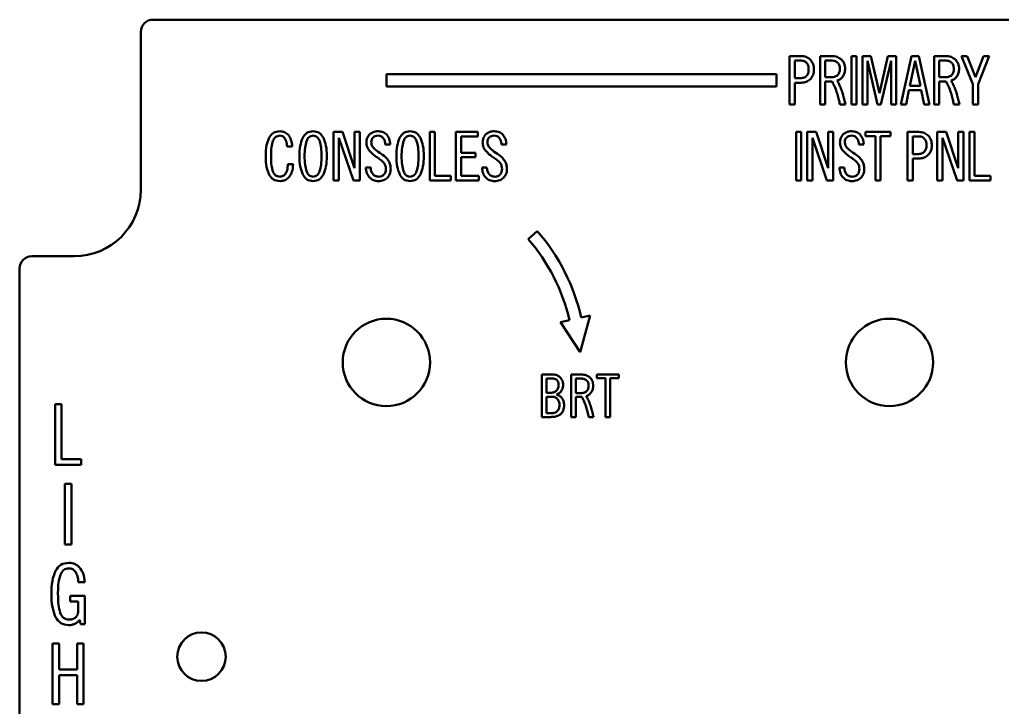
# Model space of a CAD drawing. Header units: millimetres. Extents: x 149 to 292, y 104 to 216.
# Drawn here: x 148.6 to 229.7, y 159.2 to 215.9 of the extents above; entities that cross this region are included whole.
import ezdxf

# ---------------------------------------------------------------- set-up
doc = ezdxf.new("R2010")
doc.units = ezdxf.units.MM
doc.header["$LTSCALE"] = 0.75
doc.layers.add('Visible', color=7, linetype='Continuous', lineweight=50)

msp = doc.modelspace()

# ---------------------------------------------------------------- linework, layer by layer
at = {"layer": 'Visible'}
for p, q in [((281.139, 215.908), (159.639, 215.908)), ((158.639, 214.908), (158.639, 201.908)), ((212.151, 208.908), (212.151, 212.908)), ((212.151, 212.908), (213.082, 212.908)), ((212.583, 212.542), (212.583, 211.08)), ((213.071, 212.542), (212.583, 212.542)), ((214.666, 208.908), (214.666, 212.908)), ((214.666, 212.908), (215.602, 212.908)), ((215.098, 212.542), (215.098, 211.157)), ((215.497, 212.542), (215.098, 212.542)), ((217.248, 212.908), (217.68, 212.908)), ((217.248, 208.908), (217.248, 212.908)), ((217.68, 212.908), (217.68, 208.908)), ((218.168, 208.908), (218.168, 212.908)), ((218.168, 212.908), (218.855, 212.908)), ((219.409, 208.908), (218.566, 212.509)), ((218.566, 212.509), (218.566, 208.908)), ((218.855, 212.908), (219.558, 209.861)), ((219.558, 209.861), (220.245, 212.908)), ((220.533, 212.504), (219.691, 208.908)), ((220.245, 212.908), (220.932, 212.908)), ((220.533, 208.908), (220.533, 212.504)), ((220.932, 212.908), (220.932, 208.908)), ((221.325, 208.908), (222.206, 212.908)), ((222.506, 212.526), (222.057, 210.459)), ((222.206, 212.908), (222.805, 212.908)), ((222.954, 210.459), (222.506, 212.526)), ((222.805, 212.908), (223.691, 208.908)), ((224.068, 208.908), (224.068, 212.908)), ((224.068, 212.908), (225.004, 212.908)), ((224.5, 212.542), (224.5, 211.157)), ((224.899, 212.542), (224.5, 212.542)), ((227.27, 210.603), (226.334, 212.908)), ((226.334, 212.908), (226.805, 212.908)), ((226.805, 212.908), (227.492, 211.157)), ((227.492, 211.157), (228.156, 212.908)), ((228.627, 212.908), (227.702, 210.603)), ((228.156, 212.908), (228.627, 212.908)), ((178.889, 210.408), (178.889, 211.408)), ((178.889, 211.408), (211.058, 211.408)), ((211.058, 211.408), (211.058, 210.408)), ((212.583, 211.08), (212.982, 211.08)), ((215.098, 211.157), (215.475, 211.157)), ((215.663, 210.803), (215.098, 210.808)), ((215.098, 210.808), (215.098, 208.908)), ((215.691, 210.75), (215.663, 210.803)), ((216.084, 210.891), (216.112, 210.836)), ((224.5, 211.157), (224.877, 211.157)), ((225.065, 210.803), (224.5, 210.808)), ((224.5, 210.808), (224.5, 208.908)), ((225.093, 210.75), (225.065, 210.803)), ((225.486, 210.891), (225.514, 210.836)), ((211.058, 210.408), (178.889, 210.408)), ((213.093, 210.714), (212.583, 210.714)), ((212.583, 210.714), (212.583, 208.908)), ((221.996, 210.094), (221.758, 208.908)), ((223.015, 210.094), (221.996, 210.094)), ((222.057, 210.459), (222.954, 210.459)), ((223.253, 208.908), (223.015, 210.094)), ((227.27, 208.908), (227.27, 210.603)), ((227.702, 210.603), (227.702, 208.908)), ((212.583, 208.908), (212.151, 208.908)), ((215.098, 208.908), (214.666, 208.908)), ((216.306, 208.908), (216.276, 209.049)), ((216.76, 208.908), (216.306, 208.908)), ((216.727, 209.058), (216.76, 208.908)), ((217.68, 208.908), (217.248, 208.908)), ((218.566, 208.908), (218.168, 208.908)), ((219.691, 208.908), (219.409, 208.908)), ((220.932, 208.908), (220.533, 208.908)), ((221.758, 208.908), (221.325, 208.908)), ((223.691, 208.908), (223.253, 208.908)), ((224.5, 208.908), (224.068, 208.908)), ((225.708, 208.908), (225.677, 209.049)), ((226.162, 208.908), (225.708, 208.908)), ((226.129, 209.058), (226.162, 208.908)), ((227.702, 208.908), (227.27, 208.908)), ((174.54, 202.658), (174.54, 206.658)), ((174.54, 206.658), (175.271, 206.658)), ((176.169, 202.658), (174.972, 206.17)), ((174.972, 206.17), (174.972, 202.658)), ((175.271, 206.658), (176.263, 203.661)), ((176.263, 206.658), (176.695, 206.658)), ((176.263, 203.661), (176.263, 206.658)), ((176.695, 206.658), (176.695, 202.658)), ((182.463, 202.658), (182.463, 206.658)), ((182.463, 206.658), (182.895, 206.658)), ((182.895, 206.658), (182.895, 203.024)), ((184.618, 202.658), (184.618, 206.658)), ((184.618, 206.658), (186.446, 206.658)), ((186.446, 206.292), (185.05, 206.292)), ((185.05, 206.292), (185.05, 204.929)), ((186.446, 206.658), (186.446, 206.292)), ((212.685, 206.658), (213.117, 206.658)), ((212.685, 202.658), (212.685, 206.658)), ((213.117, 206.658), (213.117, 202.658)), ((213.604, 202.658), (213.604, 206.658)), ((213.604, 206.658), (214.336, 206.658)), ((215.233, 202.658), (214.036, 206.17)), ((214.036, 206.17), (214.036, 202.658)), ((214.336, 206.658), (215.327, 203.661)), ((215.327, 206.658), (215.759, 206.658)), ((215.327, 203.661), (215.327, 206.658)), ((215.759, 206.658), (215.759, 202.658)), ((218.413, 206.658), (220.48, 206.658)), ((218.413, 206.32), (218.413, 206.658)), ((219.228, 206.32), (218.413, 206.32)), ((219.228, 202.658), (219.228, 206.32)), ((220.48, 206.32), (219.66, 206.32)), ((219.66, 206.32), (219.66, 202.658)), ((220.48, 206.658), (220.48, 206.32)), ((221.876, 202.658), (221.876, 206.658)), ((221.876, 206.658), (222.806, 206.658)), ((222.308, 206.292), (222.308, 204.83)), ((222.795, 206.292), (222.308, 206.292)), ((224.336, 202.658), (224.336, 206.658)), ((224.336, 206.658), (225.067, 206.658)), ((225.964, 202.658), (224.768, 206.17)), ((224.768, 206.17), (224.768, 202.658)), ((225.067, 206.658), (226.059, 203.661)), ((226.059, 206.658), (226.491, 206.658)), ((226.059, 203.661), (226.059, 206.658)), ((226.491, 206.658), (226.491, 202.658)), ((226.978, 202.658), (226.978, 206.658)), ((226.978, 206.658), (227.41, 206.658)), ((227.41, 206.658), (227.41, 203.024)), ((171.127, 205.45), (170.695, 205.45)), ((179.205, 205.627), (178.801, 205.627)), ((188.789, 205.627), (188.385, 205.627)), ((218.269, 205.627), (217.865, 205.627)), ((168.945, 204.608), (168.945, 204.708)), ((169.377, 204.708), (169.377, 204.575)), ((185.05, 204.929), (186.246, 204.929)), ((186.246, 204.564), (185.05, 204.564)), ((185.05, 204.564), (185.05, 203.024)), ((186.246, 204.929), (186.246, 204.564)), ((222.308, 204.83), (222.707, 204.83)), ((222.818, 204.464), (222.308, 204.464)), ((222.308, 204.464), (222.308, 202.658)), ((170.751, 203.988), (171.188, 203.988)), ((177.199, 203.733), (177.598, 203.733)), ((186.784, 203.733), (187.183, 203.733)), ((216.264, 203.733), (216.662, 203.733)), ((174.972, 202.658), (174.54, 202.658)), ((176.695, 202.658), (176.169, 202.658)), ((184.197, 202.658), (182.463, 202.658)), ((182.895, 203.024), (184.197, 203.024)), ((184.197, 203.024), (184.197, 202.658)), ((186.512, 202.658), (184.618, 202.658)), ((185.05, 203.024), (186.512, 203.024)), ((186.512, 203.024), (186.512, 202.658)), ((213.117, 202.658), (212.685, 202.658)), ((214.036, 202.658), (213.604, 202.658)), ((215.759, 202.658), (215.233, 202.658)), ((219.66, 202.658), (219.228, 202.658)), ((222.308, 202.658), (221.876, 202.658)), ((224.768, 202.658), (224.336, 202.658)), ((226.491, 202.658), (225.964, 202.658)), ((228.712, 202.658), (226.978, 202.658)), ((227.41, 203.024), (228.712, 203.024)), ((228.712, 203.024), (228.712, 202.658)), ((190.587, 197.827), (191.342, 198.483)), ((153.139, 196.408), (149.639, 196.408)), ((148.639, 195.408), (148.639, 124.408)), ((195.697, 191.538), (194.867, 188.495)), ((194.966, 191.37), (195.697, 191.538)), ((193.261, 190.976), (193.992, 191.145)), ((194.867, 188.495), (193.261, 190.976)), ((191.712, 183.158), (191.712, 186.658)), ((191.712, 186.658), (192.633, 186.658)), ((194.143, 183.158), (194.143, 186.658)), ((194.143, 186.658), (194.962, 186.658)), ((196.259, 186.658), (198.067, 186.658)), ((196.259, 186.362), (196.259, 186.658)), ((198.067, 186.658), (198.067, 186.362)), ((192.09, 186.338), (192.09, 185.155)), ((192.468, 186.338), (192.09, 186.338)), ((194.521, 186.338), (194.521, 185.126)), ((194.87, 186.338), (194.521, 186.338)), ((196.971, 186.362), (196.259, 186.362)), ((196.971, 183.158), (196.971, 186.362)), ((198.067, 186.362), (197.349, 186.362)), ((197.349, 186.362), (197.349, 183.158)), ((192.09, 185.155), (192.347, 185.155)), ((192.09, 184.835), (192.09, 183.478)), ((192.468, 184.835), (192.09, 184.835)), ((194.521, 185.126), (194.85, 185.126)), ((195.015, 184.816), (194.521, 184.821)), ((194.521, 184.821), (194.521, 183.158)), ((195.384, 184.893), (195.408, 184.845)), ((151.555, 179.218), (151.555, 184.218)), ((151.555, 184.218), (152.096, 184.218)), ((152.096, 184.218), (152.096, 179.675)), ((195.039, 184.77), (195.015, 184.816)), ((192.09, 183.478), (192.477, 183.478)), ((195.578, 183.158), (195.551, 183.282)), ((195.946, 183.289), (195.975, 183.158)), ((192.424, 183.158), (191.712, 183.158)), ((194.521, 183.158), (194.143, 183.158)), ((195.975, 183.158), (195.578, 183.158)), ((197.349, 183.158), (196.971, 183.158)), ((153.723, 179.218), (151.555, 179.218)), ((152.096, 179.675), (153.723, 179.675)), ((153.723, 179.675), (153.723, 179.218)), ((152.369, 177.646), (152.909, 177.646)), ((152.369, 172.646), (152.369, 177.646)), ((152.909, 177.646), (152.909, 172.646)), ((152.909, 172.646), (152.369, 172.646)), ((154.017, 169.537), (153.477, 169.537)), ((151.801, 168.686), (151.801, 168.603)), ((152.798, 168.416), (154.024, 168.416)), ((152.798, 167.958), (152.798, 168.416)), ((153.477, 167.958), (152.798, 167.958)), ((153.477, 167.231), (153.477, 167.958)), ((154.024, 168.416), (154.024, 166.075)), ((153.671, 166.075), (153.602, 166.449)), ((154.024, 166.075), (153.671, 166.075)), ((151.361, 159.503), (151.361, 164.503)), ((151.361, 164.503), (151.902, 164.503)), ((151.902, 164.503), (151.902, 162.35)), ((153.37, 162.343), (153.377, 164.503)), ((153.377, 164.503), (153.917, 164.503)), ((153.917, 164.503), (153.917, 159.503)), ((151.902, 162.35), (153.37, 162.343)), ((151.909, 161.886), (151.902, 159.503)), ((153.377, 161.886), (151.909, 161.886)), ((153.377, 159.503), (153.377, 161.886)), ((151.902, 159.503), (151.361, 159.503)), ((153.917, 159.503), (153.377, 159.503))]:
    msp.add_line(p, q, dxfattribs=at)
at = {"layer": 'Visible', "extrusion": (0, 0, -1)}
for centre, radius in [((-178.889, 187.658), 3.6), ((-220.389, 187.658), 3.6), ((-163.639, 163.408), 2)]:
    msp.add_circle(centre, radius, dxfattribs=at)
for centre, radius, start, end in [((-159.639, 214.908), 1, 0, 90), ((-153.139, 201.908), 5.5, 180, 270), ((-178.889, 187.658), 16.5, 139, 167), ((-149.639, 195.408), 1, 0, 90)]:
    msp.add_arc(centre, radius, start, end, dxfattribs=at)
at = {"layer": 'Visible'}
for centre, radius, start, end in [((206.127, 205.861), 11.155, 25.70732, 26.48361), ((215.534, 205.864), 11.15, 25.70703, 26.4837), ((213.045, 209.374), 2.983, 24.68313, 27.46767), ((225.918, 215.348), 11.209, 204.94871, 205.90508), ((212.222, 208.69), 4.02, 23.33078, 25.98104), ((212.095, 208.667), 4.145, 16.57224, 22.92142), ((213.777, 209.305), 2.769, 22.00411, 26.08418), ((211.582, 208.385), 5.149, 17.04597, 22.35129), ((222.445, 209.374), 2.984, 24.68373, 27.4675), ((235.33, 215.353), 11.22, 204.94894, 205.90436), ((221.625, 208.691), 4.018, 23.33011, 25.98171), ((221.497, 208.668), 4.145, 16.57196, 22.92171), ((223.178, 209.305), 2.771, 22.00524, 26.08337), ((220.984, 208.385), 5.15, 17.04604, 22.35108), ((206.87, 207.053), 9.614, 14.13615, 16.91208), ((205.087, 206.592), 11.456, 12.38676, 14.19479), ((207.818, 207.174), 9.104, 14.32423, 17.38743), ((203.743, 206.128), 13.311, 12.7127, 14.3439), ((216.269, 207.052), 9.617, 14.13662, 16.91183), ((214.489, 206.592), 11.454, 12.38662, 14.19485), ((217.219, 207.174), 9.104, 14.3243, 17.38749), ((213.144, 206.128), 13.312, 12.71263, 14.3437), ((170.803, 205.057), 2.718, 6.5012, 18.053), ((178.803, 205.057), 2.718, 6.5012, 18.053), ((167.839, 204.699), 5.704, 359.58747, 6.69752), ((179.727, 207.071), 2.979, 221.09838, 238.09007), ((179.678, 207.117), 2.559, 224.50883, 238.4899), ((175.839, 204.699), 5.704, 359.58747, 6.69752), ((189.312, 207.071), 2.979, 221.09826, 238.09024), ((189.263, 207.117), 2.559, 224.50888, 238.48971), ((218.791, 207.071), 2.979, 221.09847, 238.09004), ((218.742, 207.117), 2.559, 224.50883, 238.4899), ((176.39, 201.818), 3.244, 49.78016, 57.09372), ((177.584, 203.211), 1.409, 37.57422, 50.26405), ((185.974, 201.818), 3.244, 49.77996, 57.09392), ((187.168, 203.211), 1.409, 37.5737, 50.26426), ((215.454, 201.818), 3.244, 49.77996, 57.09392), ((216.648, 203.211), 1.409, 37.57396, 50.26415), ((178.889, 187.658), 15.5, 13, 41), ((186.679, 180.496), 9.753, 25.70689, 26.48384), ((192.724, 183.566), 2.61, 24.68339, 27.46768), ((203.989, 188.794), 9.81, 204.94863, 205.90484), ((192.005, 182.968), 3.515, 23.33004, 25.98185), ((191.893, 182.947), 3.627, 16.57226, 22.92141), ((193.365, 183.506), 2.423, 22.0041, 26.0846), ((191.444, 182.7), 4.506, 17.04584, 22.3514), ((188.15, 181.64), 7.966, 14.32424, 17.38736), ((187.319, 181.535), 8.414, 14.13632, 16.91182), ((185.763, 181.132), 10.021, 12.38655, 14.19505), ((184.587, 180.726), 11.644, 12.71255, 14.34408)]:
    msp.add_arc(centre, radius, start, end, dxfattribs=at)
for points, knots in [([(213.558, 212.348), (213.491, 212.405), (213.351, 212.524), (213.167, 212.536), (213.071, 212.542)], [-0.05370911, -0.05370911, -0.05370911, -0.05370911, -0.02812181, 0, 0, 0, 0]), ([(213.082, 212.908), (213.235, 212.898), (213.528, 212.878), (213.755, 212.692), (213.863, 212.603)], [-0.08574624, -0.08574624, -0.08574624, -0.08574624, -0.04091152, 0, 0, 0, 0]), ([(213.863, 212.603), (213.95, 212.489), (214.132, 212.25), (214.152, 211.95), (214.162, 211.794)], [-0.0879621, -0.0879621, -0.0879621, -0.0879621, -0.04576762, 0, 0, 0, 0]), ([(216.101, 212.382), (216.018, 212.428), (215.832, 212.534), (215.617, 212.539), (215.497, 212.542)], [-0.0633358, -0.0633358, -0.0633358, -0.0633358, -0.03527102, 0, 0, 0, 0]), ([(215.602, 212.908), (215.762, 212.899), (216.064, 212.883), (216.311, 212.712), (216.428, 212.631)], [-0.0886072, -0.0886072, -0.0886072, -0.0886072, -0.04169436, 0, 0, 0, 0]), ([(216.428, 212.631), (216.517, 212.525), (216.703, 212.303), (216.722, 212.012), (216.733, 211.861)], [-0.08474202, -0.08474202, -0.08474202, -0.08474202, -0.04428886, 0, 0, 0, 0]), ([(225.503, 212.382), (225.42, 212.428), (225.234, 212.534), (225.019, 212.539), (224.899, 212.542)], [-0.06333583, -0.06333583, -0.06333583, -0.06333583, -0.03527102, 0, 0, 0, 0]), ([(225.004, 212.908), (225.164, 212.899), (225.465, 212.883), (225.713, 212.712), (225.83, 212.631)], [-0.08860723, -0.08860723, -0.08860723, -0.08860723, -0.04169439, 0, 0, 0, 0]), ([(225.83, 212.631), (225.918, 212.525), (226.104, 212.303), (226.124, 212.012), (226.134, 211.861)], [-0.08474206, -0.08474206, -0.08474206, -0.08474206, -0.04428886, 0, 0, 0, 0]), ([(213.536, 211.257), (213.591, 211.331), (213.712, 211.494), (213.72, 211.699), (213.724, 211.811)], [-0.05973554, -0.05973554, -0.05973554, -0.05973554, -0.0327503, 0, 0, 0, 0]), ([(213.724, 211.811), (213.72, 211.916), (213.712, 212.111), (213.607, 212.274), (213.558, 212.348)], [-0.05716545, -0.05716545, -0.05716545, -0.05716545, -0.02627529, 0, 0, 0, 0]), ([(214.162, 211.794), (214.151, 211.645), (214.131, 211.354), (213.954, 211.124), (213.868, 211.013)], [-0.08512165, -0.08512165, -0.08512165, -0.08512165, -0.04115274, 0, 0, 0, 0]), ([(216.295, 211.877), (216.29, 211.981), (216.281, 212.172), (216.158, 212.316), (216.101, 212.382)], [-0.05541693, -0.05541693, -0.05541693, -0.05541693, -0.02524654, 0, 0, 0, 0]), ([(216.101, 211.318), (216.157, 211.389), (216.286, 211.552), (216.292, 211.76), (216.295, 211.877)], [-0.06062619, -0.06062619, -0.06062619, -0.06062619, -0.03400383, 0, 0, 0, 0]), ([(216.733, 211.861), (216.726, 211.747), (216.714, 211.526), (216.607, 211.333), (216.555, 211.24)], [-0.06528771, -0.06528771, -0.06528771, -0.06528771, -0.03147793, 0, 0, 0, 0]), ([(225.697, 211.877), (225.692, 211.981), (225.683, 212.172), (225.559, 212.316), (225.503, 212.382)], [-0.05541693, -0.05541693, -0.05541693, -0.05541693, -0.02524654, 0, 0, 0, 0]), ([(225.503, 211.318), (225.559, 211.389), (225.687, 211.552), (225.693, 211.76), (225.697, 211.877)], [-0.06062619, -0.06062619, -0.06062619, -0.06062619, -0.03400383, 0, 0, 0, 0]), ([(226.134, 211.861), (226.128, 211.747), (226.116, 211.526), (226.009, 211.333), (225.957, 211.24)], [-0.06528771, -0.06528771, -0.06528771, -0.06528771, -0.03147793, 0, 0, 0, 0]), ([(212.982, 211.08), (213.093, 211.084), (213.295, 211.091), (213.461, 211.205), (213.536, 211.257)], [-0.05923694, -0.05923694, -0.05923694, -0.05923694, -0.02679974, 0, 0, 0, 0]), ([(213.868, 211.013), (213.759, 210.926), (213.532, 210.746), (213.242, 210.725), (213.093, 210.714)], [-0.08488388, -0.08488388, -0.08488388, -0.08488388, -0.04385576, 0, 0, 0, 0]), ([(215.475, 211.157), (215.602, 211.159), (215.825, 211.162), (216.018, 211.271), (216.101, 211.318)], [-0.06553829, -0.06553829, -0.06553829, -0.06553829, -0.0280648, 0, 0, 0, 0]), ([(216.555, 211.24), (216.491, 211.161), (216.363, 211.004), (216.177, 210.929), (216.084, 210.891)], [-0.05946853, -0.05946853, -0.05946853, -0.05946853, -0.02929814, 0, 0, 0, 0]), ([(224.877, 211.157), (225.004, 211.159), (225.227, 211.162), (225.42, 211.271), (225.503, 211.318)], [-0.06553825, -0.06553825, -0.06553825, -0.06553825, -0.02806469, 0, 0, 0, 0]), ([(225.957, 211.24), (225.892, 211.161), (225.765, 211.004), (225.578, 210.929), (225.486, 210.891)], [-0.05946849, -0.05946849, -0.05946849, -0.05946849, -0.02929814, 0, 0, 0, 0]), ([(216.179, 210.7), (216.192, 210.672), (216.221, 210.613), (216.249, 210.554), (216.265, 210.523)], [-0.01969879, -0.01969879, -0.01969879, -0.01969879, -0.01031393, 0, 0, 0, 0]), ([(225.58, 210.7), (225.594, 210.672), (225.622, 210.613), (225.651, 210.554), (225.666, 210.523)], [-0.01969878, -0.01969878, -0.01969878, -0.01969878, -0.0103139, 0, 0, 0, 0]), ([(169.216, 206.187), (169.322, 206.341), (169.536, 206.649), (169.909, 206.692), (170.097, 206.713)], [-0.107187, -0.107187, -0.107187, -0.107187, -0.0538484, 0, 0, 0, 0]), ([(170.097, 206.713), (170.236, 206.702), (170.507, 206.68), (170.708, 206.498), (170.806, 206.409)], [-0.07914336, -0.07914336, -0.07914336, -0.07914336, -0.03853329, 0, 0, 0, 0]), ([(171.986, 206.165), (172.088, 206.325), (172.291, 206.641), (172.662, 206.689), (172.845, 206.713)], [-0.1066855, -0.1066855, -0.1066855, -0.1066855, -0.052648, 0, 0, 0, 0]), ([(172.845, 206.713), (173.025, 206.689), (173.392, 206.64), (173.595, 206.329), (173.698, 206.17)], [-0.1057557, -0.1057557, -0.1057557, -0.1057557, -0.0538124, 0, 0, 0, 0]), ([(177.512, 206.459), (177.61, 206.533), (177.818, 206.691), (178.08, 206.705), (178.219, 206.713)], [-0.0767046, -0.0767046, -0.0767046, -0.0767046, -0.04062138, 0, 0, 0, 0]), ([(178.219, 206.713), (178.356, 206.703), (178.619, 206.684), (178.82, 206.513), (178.917, 206.431)], [-0.07707957, -0.07707957, -0.07707957, -0.07707957, -0.03711522, 0, 0, 0, 0]), ([(179.986, 206.165), (180.088, 206.325), (180.291, 206.641), (180.662, 206.689), (180.845, 206.713)], [-0.1066855, -0.1066855, -0.1066855, -0.1066855, -0.0526479, 0, 0, 0, 0]), ([(180.845, 206.713), (181.025, 206.689), (181.392, 206.64), (181.595, 206.329), (181.698, 206.17)], [-0.1057557, -0.1057557, -0.1057557, -0.1057557, -0.0538124, 0, 0, 0, 0]), ([(187.096, 206.459), (187.194, 206.533), (187.403, 206.691), (187.665, 206.705), (187.803, 206.713)], [-0.07670455, -0.07670455, -0.07670455, -0.07670455, -0.04062133, 0, 0, 0, 0]), ([(187.803, 206.713), (187.94, 206.703), (188.204, 206.684), (188.405, 206.513), (188.501, 206.431)], [-0.07707961, -0.07707961, -0.07707961, -0.07707961, -0.03711527, 0, 0, 0, 0]), ([(216.576, 206.459), (216.674, 206.533), (216.882, 206.691), (217.144, 206.705), (217.283, 206.713)], [-0.0767046, -0.0767046, -0.0767046, -0.0767046, -0.04062138, 0, 0, 0, 0]), ([(217.283, 206.713), (217.42, 206.703), (217.683, 206.684), (217.884, 206.513), (217.981, 206.431)], [-0.07707962, -0.07707962, -0.07707962, -0.07707962, -0.03711522, 0, 0, 0, 0]), ([(168.945, 204.708), (168.949, 204.994), (168.957, 205.504), (169.137, 205.979), (169.216, 206.187)], [-0.1514006, -0.1514006, -0.1514006, -0.1514006, -0.0662267, 0, 0, 0, 0]), ([(169.537, 205.927), (169.491, 205.754), (169.383, 205.355), (169.379, 204.942), (169.377, 204.708)], [-0.123375, -0.123375, -0.123375, -0.123375, -0.0699216, 0, 0, 0, 0]), ([(170.119, 206.348), (169.988, 206.329), (169.721, 206.291), (169.599, 206.049), (169.537, 205.927)], [-0.07604363, -0.07604363, -0.07604363, -0.07604363, -0.03865854, 0, 0, 0, 0]), ([(170.49, 206.159), (170.437, 206.214), (170.335, 206.32), (170.189, 206.339), (170.119, 206.348)], [-0.04275947, -0.04275947, -0.04275947, -0.04275947, -0.02062783, 0, 0, 0, 0]), ([(170.695, 205.45), (170.68, 205.6), (170.654, 205.849), (170.537, 206.07), (170.49, 206.159)], [-0.0744037, -0.0744037, -0.0744037, -0.0744037, -0.02993004, 0, 0, 0, 0]), ([(170.806, 206.409), (170.887, 206.281), (171.071, 205.99), (171.107, 205.645), (171.127, 205.45)], [-0.1022935, -0.1022935, -0.1022935, -0.1022935, -0.0576692, 0, 0, 0, 0]), ([(171.715, 204.658), (171.719, 204.949), (171.728, 205.467), (171.907, 205.952), (171.986, 206.165)], [-0.1540946, -0.1540946, -0.1540946, -0.1540946, -0.0676781, 0, 0, 0, 0]), ([(172.307, 205.899), (172.261, 205.721), (172.154, 205.314), (172.149, 204.894), (172.147, 204.658)], [-0.1255487, -0.1255487, -0.1255487, -0.1255487, -0.0704747, 0, 0, 0, 0]), ([(172.845, 206.348), (172.725, 206.324), (172.468, 206.273), (172.363, 206.03), (172.307, 205.899)], [-0.07419986, -0.07419986, -0.07419986, -0.07419986, -0.03977216, 0, 0, 0, 0]), ([(173.388, 205.899), (173.33, 206.03), (173.223, 206.273), (172.965, 206.324), (172.845, 206.348)], [-0.07455377, -0.07455377, -0.07455377, -0.07455377, -0.03455869, 0, 0, 0, 0]), ([(173.698, 206.17), (173.779, 205.954), (173.96, 205.468), (173.97, 204.947), (173.975, 204.658)], [-0.1547411, -0.1547411, -0.1547411, -0.1547411, -0.0860133, 0, 0, 0, 0]), ([(177.244, 205.772), (177.253, 205.905), (177.271, 206.162), (177.433, 206.362), (177.512, 206.459)], [-0.07534739, -0.07534739, -0.07534739, -0.07534739, -0.03626538, 0, 0, 0, 0]), ([(177.798, 206.209), (177.753, 206.156), (177.657, 206.045), (177.648, 205.899), (177.643, 205.821)], [-0.04278535, -0.04278535, -0.04278535, -0.04278535, -0.02249746, 0, 0, 0, 0]), ([(178.202, 206.348), (178.124, 206.343), (177.976, 206.335), (177.855, 206.25), (177.798, 206.209)], [-0.04350745, -0.04350745, -0.04350745, -0.04350745, -0.02066736, 0, 0, 0, 0]), ([(178.634, 206.148), (178.575, 206.206), (178.456, 206.325), (178.288, 206.34), (178.202, 206.348)], [-0.04893496, -0.04893496, -0.04893496, -0.04893496, -0.02488141, 0, 0, 0, 0]), ([(178.801, 205.627), (178.794, 205.727), (178.782, 205.915), (178.681, 206.074), (178.634, 206.148)], [-0.05544422, -0.05544422, -0.05544422, -0.05544422, -0.02602257, 0, 0, 0, 0]), ([(178.917, 206.431), (178.995, 206.318), (179.163, 206.077), (179.19, 205.783), (179.205, 205.627)], [-0.08664383, -0.08664383, -0.08664383, -0.08664383, -0.04604697, 0, 0, 0, 0]), ([(179.715, 204.658), (179.719, 204.949), (179.728, 205.467), (179.907, 205.952), (179.986, 206.165)], [-0.1540946, -0.1540946, -0.1540946, -0.1540946, -0.0676781, 0, 0, 0, 0]), ([(180.307, 205.899), (180.261, 205.721), (180.154, 205.314), (180.149, 204.894), (180.147, 204.658)], [-0.1255487, -0.1255487, -0.1255487, -0.1255487, -0.0704747, 0, 0, 0, 0]), ([(180.845, 206.348), (180.725, 206.324), (180.468, 206.273), (180.363, 206.03), (180.307, 205.899)], [-0.0741998, -0.0741998, -0.0741998, -0.0741998, -0.03977216, 0, 0, 0, 0]), ([(181.388, 205.899), (181.33, 206.03), (181.223, 206.273), (180.965, 206.324), (180.845, 206.348)], [-0.07455375, -0.07455375, -0.07455375, -0.07455375, -0.03455863, 0, 0, 0, 0]), ([(181.698, 206.17), (181.779, 205.954), (181.96, 205.468), (181.97, 204.947), (181.975, 204.658)], [-0.1547411, -0.1547411, -0.1547411, -0.1547411, -0.0860133, 0, 0, 0, 0]), ([(186.828, 205.772), (186.838, 205.905), (186.856, 206.162), (187.018, 206.362), (187.096, 206.459)], [-0.07534748, -0.07534748, -0.07534748, -0.07534748, -0.03626548, 0, 0, 0, 0]), ([(187.382, 206.209), (187.337, 206.156), (187.242, 206.045), (187.232, 205.899), (187.227, 205.821)], [-0.04278535, -0.04278535, -0.04278535, -0.04278535, -0.02249746, 0, 0, 0, 0]), ([(187.787, 206.348), (187.709, 206.343), (187.561, 206.335), (187.44, 206.25), (187.382, 206.209)], [-0.04350756, -0.04350756, -0.04350756, -0.04350756, -0.02066736, 0, 0, 0, 0]), ([(188.219, 206.148), (188.16, 206.206), (188.04, 206.325), (187.872, 206.34), (187.787, 206.348)], [-0.04893492, -0.04893492, -0.04893492, -0.04893492, -0.02488147, 0, 0, 0, 0]), ([(188.385, 205.627), (188.378, 205.727), (188.366, 205.915), (188.266, 206.074), (188.219, 206.148)], [-0.05544421, -0.05544421, -0.05544421, -0.05544421, -0.02602254, 0, 0, 0, 0]), ([(188.501, 206.431), (188.58, 206.318), (188.748, 206.077), (188.775, 205.783), (188.789, 205.627)], [-0.08664383, -0.08664383, -0.08664383, -0.08664383, -0.04604697, 0, 0, 0, 0]), ([(216.308, 205.772), (216.317, 205.905), (216.335, 206.162), (216.498, 206.362), (216.576, 206.459)], [-0.07534739, -0.07534739, -0.07534739, -0.07534739, -0.03626538, 0, 0, 0, 0]), ([(216.862, 206.209), (216.817, 206.156), (216.721, 206.045), (216.712, 205.899), (216.707, 205.821)], [-0.04278535, -0.04278535, -0.04278535, -0.04278535, -0.02249746, 0, 0, 0, 0]), ([(217.266, 206.348), (217.189, 206.343), (217.041, 206.335), (216.919, 206.25), (216.862, 206.209)], [-0.04350745, -0.04350745, -0.04350745, -0.04350745, -0.02066731, 0, 0, 0, 0]), ([(217.698, 206.148), (217.64, 206.206), (217.52, 206.325), (217.352, 206.34), (217.266, 206.348)], [-0.04893497, -0.04893497, -0.04893497, -0.04893497, -0.02488147, 0, 0, 0, 0]), ([(217.865, 205.627), (217.858, 205.727), (217.846, 205.915), (217.746, 206.074), (217.698, 206.148)], [-0.05544422, -0.05544422, -0.05544422, -0.05544422, -0.02602257, 0, 0, 0, 0]), ([(217.981, 206.431), (218.06, 206.318), (218.227, 206.077), (218.255, 205.783), (218.269, 205.627)], [-0.08664379, -0.08664379, -0.08664379, -0.08664379, -0.04604696, 0, 0, 0, 0]), ([(223.283, 206.098), (223.216, 206.155), (223.076, 206.274), (222.892, 206.286), (222.795, 206.292)], [-0.05370915, -0.05370915, -0.05370915, -0.05370915, -0.02812187, 0, 0, 0, 0]), ([(222.806, 206.658), (222.96, 206.648), (223.253, 206.628), (223.48, 206.442), (223.588, 206.353)], [-0.0857463, -0.0857463, -0.0857463, -0.0857463, -0.04091151, 0, 0, 0, 0]), ([(223.449, 205.561), (223.445, 205.666), (223.437, 205.861), (223.331, 206.024), (223.283, 206.098)], [-0.05716539, -0.05716539, -0.05716539, -0.05716539, -0.02627522, 0, 0, 0, 0]), ([(223.588, 206.353), (223.675, 206.239), (223.857, 206), (223.877, 205.7), (223.887, 205.544)], [-0.08796217, -0.08796217, -0.08796217, -0.08796217, -0.04576761, 0, 0, 0, 0]), ([(177.482, 205.112), (177.412, 205.212), (177.274, 205.41), (177.254, 205.651), (177.244, 205.772)], [-0.07122603, -0.07122603, -0.07122603, -0.07122603, -0.03554409, 0, 0, 0, 0]), ([(177.643, 205.821), (177.652, 205.728), (177.67, 205.54), (177.792, 205.396), (177.853, 205.323)], [-0.05527173, -0.05527173, -0.05527173, -0.05527173, -0.02789133, 0, 0, 0, 0]), ([(187.066, 205.112), (186.997, 205.212), (186.858, 205.41), (186.838, 205.651), (186.828, 205.772)], [-0.07122606, -0.07122606, -0.07122606, -0.07122606, -0.03554409, 0, 0, 0, 0]), ([(187.227, 205.821), (187.236, 205.728), (187.255, 205.54), (187.376, 205.396), (187.438, 205.323)], [-0.05527176, -0.05527176, -0.05527176, -0.05527176, -0.02789133, 0, 0, 0, 0]), ([(216.546, 205.112), (216.477, 205.212), (216.338, 205.41), (216.318, 205.651), (216.308, 205.772)], [-0.071226, -0.071226, -0.071226, -0.071226, -0.03554409, 0, 0, 0, 0]), ([(216.707, 205.821), (216.716, 205.728), (216.734, 205.54), (216.856, 205.396), (216.917, 205.323)], [-0.05527171, -0.05527171, -0.05527171, -0.05527171, -0.0278913, 0, 0, 0, 0]), ([(223.261, 205.007), (223.316, 205.081), (223.437, 205.244), (223.445, 205.449), (223.449, 205.561)], [-0.05973551, -0.05973551, -0.05973551, -0.05973551, -0.03275029, 0, 0, 0, 0]), ([(223.887, 205.544), (223.876, 205.395), (223.856, 205.104), (223.679, 204.874), (223.593, 204.763)], [-0.08512168, -0.08512168, -0.08512168, -0.08512168, -0.04115279, 0, 0, 0, 0]), ([(169.222, 203.118), (169.141, 203.327), (168.957, 203.806), (168.949, 204.32), (168.945, 204.608)], [-0.1526193, -0.1526193, -0.1526193, -0.1526193, -0.0857372, 0, 0, 0, 0]), ([(169.377, 204.575), (169.379, 204.347), (169.383, 203.945), (169.491, 203.557), (169.537, 203.389)], [-0.1200908, -0.1200908, -0.1200908, -0.1200908, -0.052105, 0, 0, 0, 0]), ([(171.992, 203.145), (171.911, 203.362), (171.73, 203.848), (171.72, 204.369), (171.715, 204.658)], [-0.1547411, -0.1547411, -0.1547411, -0.1547411, -0.0860133, 0, 0, 0, 0]), ([(172.147, 204.658), (172.149, 204.42), (172.153, 204), (172.257, 203.593), (172.302, 203.417)], [-0.1254633, -0.1254633, -0.1254633, -0.1254633, -0.0544432, 0, 0, 0, 0]), ([(173.382, 203.417), (173.429, 203.595), (173.535, 204.001), (173.54, 204.422), (173.543, 204.658)], [-0.1255487, -0.1255487, -0.1255487, -0.1255487, -0.0704747, 0, 0, 0, 0]), ([(173.975, 204.658), (173.97, 204.37), (173.96, 203.852), (173.782, 203.367), (173.704, 203.151)], [-0.1540592, -0.1540592, -0.1540592, -0.1540592, -0.0684711, 0, 0, 0, 0]), ([(178.341, 204.935), (178.503, 204.829), (178.783, 204.647), (178.987, 204.385), (179.072, 204.276)], [-0.09905907, -0.09905907, -0.09905907, -0.09905907, -0.04135802, 0, 0, 0, 0]), ([(179.072, 204.276), (179.124, 204.171), (179.226, 203.965), (179.242, 203.736), (179.249, 203.622)], [-0.06832929, -0.06832929, -0.06832929, -0.06832929, -0.03380979, 0, 0, 0, 0]), ([(179.992, 203.145), (179.911, 203.362), (179.73, 203.848), (179.72, 204.369), (179.715, 204.658)], [-0.1547411, -0.1547411, -0.1547411, -0.1547411, -0.0860133, 0, 0, 0, 0]), ([(180.147, 204.658), (180.149, 204.42), (180.153, 204), (180.257, 203.593), (180.302, 203.417)], [-0.1254633, -0.1254633, -0.1254633, -0.1254633, -0.0544432, 0, 0, 0, 0]), ([(181.382, 203.417), (181.429, 203.595), (181.535, 204.001), (181.54, 204.422), (181.543, 204.658)], [-0.1255487, -0.1255487, -0.1255487, -0.1255487, -0.0704747, 0, 0, 0, 0]), ([(181.975, 204.658), (181.97, 204.37), (181.96, 203.852), (181.782, 203.367), (181.704, 203.151)], [-0.1540592, -0.1540592, -0.1540592, -0.1540592, -0.0684711, 0, 0, 0, 0]), ([(187.925, 204.935), (188.088, 204.829), (188.367, 204.647), (188.571, 204.385), (188.656, 204.276)], [-0.09905917, -0.09905917, -0.09905917, -0.09905917, -0.04135802, 0, 0, 0, 0]), ([(188.656, 204.276), (188.708, 204.171), (188.811, 203.965), (188.826, 203.736), (188.834, 203.622)], [-0.06832925, -0.06832925, -0.06832925, -0.06832925, -0.03380979, 0, 0, 0, 0]), ([(217.405, 204.935), (217.568, 204.829), (217.847, 204.647), (218.051, 204.385), (218.136, 204.276)], [-0.09905911, -0.09905911, -0.09905911, -0.09905911, -0.04135806, 0, 0, 0, 0]), ([(218.136, 204.276), (218.188, 204.171), (218.29, 203.965), (218.306, 203.736), (218.313, 203.622)], [-0.06832929, -0.06832929, -0.06832929, -0.06832929, -0.03380978, 0, 0, 0, 0]), ([(222.707, 204.83), (222.817, 204.834), (223.02, 204.841), (223.186, 204.955), (223.261, 205.007)], [-0.05923707, -0.05923707, -0.05923707, -0.05923707, -0.02679975, 0, 0, 0, 0]), ([(223.593, 204.763), (223.484, 204.676), (223.257, 204.496), (222.967, 204.475), (222.818, 204.464)], [-0.08488387, -0.08488387, -0.08488387, -0.08488387, -0.04385571, 0, 0, 0, 0]), ([(170.568, 203.195), (170.618, 203.297), (170.742, 203.544), (170.747, 203.823), (170.751, 203.988)], [-0.0821812, -0.0821812, -0.0821812, -0.0821812, -0.04860889, 0, 0, 0, 0]), ([(171.188, 203.988), (171.177, 203.772), (171.156, 203.393), (170.958, 203.073), (170.873, 202.935)], [-0.1114526, -0.1114526, -0.1114526, -0.1114526, -0.0478906, 0, 0, 0, 0]), ([(177.499, 202.896), (177.415, 203.01), (177.234, 203.258), (177.211, 203.566), (177.199, 203.733)], [-0.09045054, -0.09045054, -0.09045054, -0.09045054, -0.04904708, 0, 0, 0, 0]), ([(177.598, 203.733), (177.604, 203.633), (177.615, 203.439), (177.712, 203.271), (177.759, 203.19)], [-0.0573264, -0.0573264, -0.0573264, -0.0573264, -0.02769009, 0, 0, 0, 0]), ([(178.69, 203.14), (178.737, 203.206), (178.835, 203.345), (178.845, 203.516), (178.85, 203.605)], [-0.05012468, -0.05012468, -0.05012468, -0.05012468, -0.02634677, 0, 0, 0, 0]), ([(178.85, 203.605), (178.844, 203.689), (178.831, 203.856), (178.744, 203.999), (178.701, 204.071)], [-0.04950054, -0.04950054, -0.04950054, -0.04950054, -0.02483864, 0, 0, 0, 0]), ([(179.249, 203.622), (179.241, 203.475), (179.225, 203.197), (179.055, 202.977), (178.976, 202.874)], [-0.08130792, -0.08130792, -0.08130792, -0.08130792, -0.03824067, 0, 0, 0, 0]), ([(187.083, 202.896), (187, 203.01), (186.818, 203.258), (186.796, 203.566), (186.784, 203.733)], [-0.09045056, -0.09045056, -0.09045056, -0.09045056, -0.04904707, 0, 0, 0, 0]), ([(187.183, 203.733), (187.189, 203.633), (187.2, 203.439), (187.297, 203.271), (187.343, 203.19)], [-0.05732641, -0.05732641, -0.05732641, -0.05732641, -0.02769012, 0, 0, 0, 0]), ([(188.274, 203.14), (188.321, 203.206), (188.42, 203.345), (188.43, 203.516), (188.435, 203.605)], [-0.05012474, -0.05012474, -0.05012474, -0.05012474, -0.02634677, 0, 0, 0, 0]), ([(188.435, 203.605), (188.429, 203.689), (188.416, 203.856), (188.329, 203.999), (188.285, 204.071)], [-0.04950059, -0.04950059, -0.04950059, -0.04950059, -0.0248387, 0, 0, 0, 0]), ([(188.834, 203.622), (188.825, 203.475), (188.809, 203.197), (188.64, 202.977), (188.56, 202.874)], [-0.0813079, -0.0813079, -0.0813079, -0.0813079, -0.03824067, 0, 0, 0, 0]), ([(216.563, 202.896), (216.48, 203.01), (216.298, 203.258), (216.276, 203.566), (216.264, 203.733)], [-0.09045057, -0.09045057, -0.09045057, -0.09045057, -0.04904708, 0, 0, 0, 0]), ([(216.662, 203.733), (216.668, 203.633), (216.679, 203.439), (216.776, 203.271), (216.823, 203.19)], [-0.0573264, -0.0573264, -0.0573264, -0.0573264, -0.02769009, 0, 0, 0, 0]), ([(217.754, 203.14), (217.801, 203.206), (217.899, 203.345), (217.909, 203.516), (217.915, 203.605)], [-0.05012471, -0.05012471, -0.05012471, -0.05012471, -0.02634677, 0, 0, 0, 0]), ([(217.915, 203.605), (217.908, 203.689), (217.896, 203.856), (217.809, 203.999), (217.765, 204.071)], [-0.04950059, -0.04950059, -0.04950059, -0.04950059, -0.0248387, 0, 0, 0, 0]), ([(218.313, 203.622), (218.305, 203.475), (218.289, 203.197), (218.12, 202.977), (218.04, 202.874)], [-0.08130791, -0.08130791, -0.08130791, -0.08130791, -0.03824067, 0, 0, 0, 0]), ([(170.119, 202.603), (169.926, 202.622), (169.549, 202.66), (169.329, 202.968), (169.222, 203.118)], [-0.1080827, -0.1080827, -0.1080827, -0.1080827, -0.0528209, 0, 0, 0, 0]), ([(169.537, 203.389), (169.598, 203.266), (169.716, 203.027), (169.98, 202.987), (170.108, 202.968)], [-0.07508786, -0.07508786, -0.07508786, -0.07508786, -0.03658843, 0, 0, 0, 0]), ([(170.108, 202.968), (170.198, 202.978), (170.379, 202.997), (170.505, 203.129), (170.568, 203.195)], [-0.05279231, -0.05279231, -0.05279231, -0.05279231, -0.02654733, 0, 0, 0, 0]), ([(170.873, 202.935), (170.767, 202.838), (170.554, 202.642), (170.265, 202.616), (170.119, 202.603)], [-0.084419, -0.084419, -0.084419, -0.084419, -0.04264579, 0, 0, 0, 0]), ([(172.845, 202.603), (172.662, 202.626), (172.293, 202.673), (172.093, 202.987), (171.992, 203.145)], [-0.1059301, -0.1059301, -0.1059301, -0.1059301, -0.0534518, 0, 0, 0, 0]), ([(172.302, 203.417), (172.358, 203.286), (172.464, 203.041), (172.724, 202.991), (172.845, 202.968)], [-0.07466692, -0.07466692, -0.07466692, -0.07466692, -0.03482079, 0, 0, 0, 0]), ([(172.845, 202.968), (172.963, 202.992), (173.22, 203.044), (173.325, 203.286), (173.382, 203.417)], [-0.07408635, -0.07408635, -0.07408635, -0.07408635, -0.03992045, 0, 0, 0, 0]), ([(173.704, 203.151), (173.6, 202.991), (173.397, 202.677), (173.027, 202.627), (172.845, 202.603)], [-0.1065982, -0.1065982, -0.1065982, -0.1065982, -0.0523806, 0, 0, 0, 0]), ([(178.23, 202.603), (178.088, 202.613), (177.812, 202.633), (177.601, 202.811), (177.499, 202.896)], [-0.08060439, -0.08060439, -0.08060439, -0.08060439, -0.03895517, 0, 0, 0, 0]), ([(177.759, 203.19), (177.824, 203.125), (177.961, 202.989), (178.155, 202.975), (178.258, 202.968)], [-0.05621459, -0.05621459, -0.05621459, -0.05621459, -0.02960887, 0, 0, 0, 0]), ([(178.976, 202.874), (178.872, 202.795), (178.652, 202.627), (178.376, 202.611), (178.23, 202.603)], [-0.08099406, -0.08099406, -0.08099406, -0.08099406, -0.04273421, 0, 0, 0, 0]), ([(178.258, 202.968), (178.343, 202.974), (178.507, 202.984), (178.631, 203.09), (178.69, 203.14)], [-0.04761633, -0.04761633, -0.04761633, -0.04761633, -0.02259145, 0, 0, 0, 0]), ([(180.845, 202.603), (180.662, 202.626), (180.293, 202.673), (180.093, 202.987), (179.992, 203.145)], [-0.1059301, -0.1059301, -0.1059301, -0.1059301, -0.0534518, 0, 0, 0, 0]), ([(180.302, 203.417), (180.358, 203.286), (180.464, 203.041), (180.724, 202.991), (180.845, 202.968)], [-0.07466692, -0.07466692, -0.07466692, -0.07466692, -0.03482079, 0, 0, 0, 0]), ([(180.845, 202.968), (180.963, 202.992), (181.22, 203.044), (181.325, 203.286), (181.382, 203.417)], [-0.07408646, -0.07408646, -0.07408646, -0.07408646, -0.03992039, 0, 0, 0, 0]), ([(181.704, 203.151), (181.6, 202.991), (181.397, 202.677), (181.027, 202.627), (180.845, 202.603)], [-0.1065983, -0.1065983, -0.1065983, -0.1065983, -0.0523806, 0, 0, 0, 0]), ([(187.814, 202.603), (187.672, 202.613), (187.396, 202.633), (187.185, 202.811), (187.083, 202.896)], [-0.08060445, -0.08060445, -0.08060445, -0.08060445, -0.03895517, 0, 0, 0, 0]), ([(187.343, 203.19), (187.408, 203.125), (187.546, 202.989), (187.74, 202.975), (187.842, 202.968)], [-0.05621463, -0.05621463, -0.05621463, -0.05621463, -0.02960881, 0, 0, 0, 0]), ([(188.56, 202.874), (188.456, 202.795), (188.237, 202.627), (187.96, 202.611), (187.814, 202.603)], [-0.08099406, -0.08099406, -0.08099406, -0.08099406, -0.04273421, 0, 0, 0, 0]), ([(187.842, 202.968), (187.928, 202.974), (188.091, 202.984), (188.215, 203.09), (188.274, 203.14)], [-0.04761627, -0.04761627, -0.04761627, -0.04761627, -0.0225915, 0, 0, 0, 0]), ([(217.294, 202.603), (217.152, 202.613), (216.876, 202.633), (216.665, 202.811), (216.563, 202.896)], [-0.0806044, -0.0806044, -0.0806044, -0.0806044, -0.03895512, 0, 0, 0, 0]), ([(216.823, 203.19), (216.888, 203.125), (217.026, 202.989), (217.22, 202.975), (217.322, 202.968)], [-0.05621458, -0.05621458, -0.05621458, -0.05621458, -0.02960881, 0, 0, 0, 0]), ([(218.04, 202.874), (217.936, 202.795), (217.717, 202.627), (217.44, 202.611), (217.294, 202.603)], [-0.08099405, -0.08099405, -0.08099405, -0.08099405, -0.04273415, 0, 0, 0, 0]), ([(217.322, 202.968), (217.407, 202.974), (217.571, 202.984), (217.695, 203.09), (217.754, 203.14)], [-0.04761632, -0.04761632, -0.04761632, -0.04761632, -0.0225915, 0, 0, 0, 0]), ([(192.633, 186.658), (192.751, 186.65), (192.977, 186.635), (193.154, 186.493), (193.239, 186.425)], [-0.06631231, -0.06631231, -0.06631231, -0.06631231, -0.03176435, 0, 0, 0, 0]), ([(194.962, 186.658), (195.102, 186.65), (195.366, 186.636), (195.582, 186.486), (195.684, 186.416)], [-0.0775313, -0.0775313, -0.0775313, -0.0775313, -0.0364826, 0, 0, 0, 0]), ([(192.943, 186.217), (192.88, 186.252), (192.733, 186.334), (192.564, 186.336), (192.468, 186.338)], [-0.04969433, -0.04969433, -0.04969433, -0.04969433, -0.02827913, 0, 0, 0, 0]), ([(192.909, 185.305), (192.961, 185.369), (193.079, 185.513), (193.085, 185.701), (193.088, 185.805)], [-0.05436846, -0.05436846, -0.05436846, -0.05436846, -0.03026818, 0, 0, 0, 0]), ([(193.088, 185.805), (193.085, 185.89), (193.08, 186.044), (192.985, 186.164), (192.943, 186.217)], [-0.04473437, -0.04473437, -0.04473437, -0.04473437, -0.01986538, 0, 0, 0, 0]), ([(193.239, 186.425), (193.305, 186.337), (193.444, 186.152), (193.459, 185.921), (193.466, 185.8)], [-0.06786986, -0.06786986, -0.06786986, -0.06786986, -0.03548437, 0, 0, 0, 0]), ([(193.466, 185.8), (193.462, 185.701), (193.453, 185.515), (193.356, 185.356), (193.311, 185.281)], [-0.05491365, -0.05491365, -0.05491365, -0.05491365, -0.02569051, 0, 0, 0, 0]), ([(195.398, 186.197), (195.326, 186.238), (195.163, 186.331), (194.975, 186.335), (194.87, 186.338)], [-0.05541882, -0.05541882, -0.05541882, -0.05541882, -0.03086211, 0, 0, 0, 0]), ([(195.568, 185.756), (195.564, 185.847), (195.556, 186.014), (195.448, 186.14), (195.398, 186.197)], [-0.04848981, -0.04848981, -0.04848981, -0.04848981, -0.02209073, 0, 0, 0, 0]), ([(195.398, 185.267), (195.447, 185.329), (195.56, 185.471), (195.565, 185.654), (195.568, 185.756)], [-0.05304788, -0.05304788, -0.05304788, -0.05304788, -0.02975334, 0, 0, 0, 0]), ([(195.684, 186.416), (195.762, 186.323), (195.925, 186.128), (195.942, 185.874), (195.951, 185.742)], [-0.07414927, -0.07414927, -0.07414927, -0.07414927, -0.03875274, 0, 0, 0, 0]), ([(195.951, 185.742), (195.945, 185.642), (195.935, 185.449), (195.841, 185.28), (195.796, 185.199)], [-0.05712672, -0.05712672, -0.05712672, -0.05712672, -0.0275432, 0, 0, 0, 0]), ([(192.347, 185.155), (192.46, 185.157), (192.661, 185.161), (192.834, 185.262), (192.909, 185.305)], [-0.05905496, -0.05905496, -0.05905496, -0.05905496, -0.02563672, 0, 0, 0, 0]), ([(192.996, 184.661), (192.926, 184.711), (192.77, 184.825), (192.575, 184.832), (192.468, 184.835)], [-0.05678613, -0.05678613, -0.05678613, -0.05678613, -0.03145021, 0, 0, 0, 0]), ([(193.311, 185.281), (193.257, 185.22), (193.147, 185.098), (192.992, 185.042), (192.914, 185.015)], [-0.04855069, -0.04855069, -0.04855069, -0.04855069, -0.02446291, 0, 0, 0, 0]), ([(192.914, 185.015), (192.999, 184.989), (193.173, 184.938), (193.297, 184.805), (193.36, 184.738)], [-0.05331942, -0.05331942, -0.05331942, -0.05331942, -0.02703322, 0, 0, 0, 0]), ([(194.85, 185.126), (194.962, 185.128), (195.157, 185.131), (195.326, 185.226), (195.398, 185.267)], [-0.05734601, -0.05734601, -0.05734601, -0.05734601, -0.02455671, 0, 0, 0, 0]), ([(195.796, 185.199), (195.739, 185.129), (195.628, 184.992), (195.464, 184.926), (195.384, 184.893)], [-0.05203496, -0.05203496, -0.05203496, -0.05203496, -0.02563591, 0, 0, 0, 0]), ([(192.991, 183.638), (193.042, 183.702), (193.154, 183.843), (193.162, 184.024), (193.166, 184.123)], [-0.05269311, -0.05269311, -0.05269311, -0.05269311, -0.02869237, 0, 0, 0, 0]), ([(193.166, 184.123), (193.163, 184.233), (193.157, 184.429), (193.045, 184.59), (192.996, 184.661)], [-0.05751364, -0.05751364, -0.05751364, -0.05751364, -0.02535938, 0, 0, 0, 0]), ([(193.549, 184.132), (193.542, 183.982), (193.528, 183.706), (193.349, 183.496), (193.268, 183.4)], [-0.08040766, -0.08040766, -0.08040766, -0.08040766, -0.03681436, 0, 0, 0, 0]), ([(193.36, 184.738), (193.415, 184.652), (193.533, 184.468), (193.543, 184.249), (193.549, 184.132)], [-0.0644722, -0.0644722, -0.0644722, -0.0644722, -0.03438112, 0, 0, 0, 0]), ([(195.466, 184.726), (195.478, 184.702), (195.503, 184.65), (195.528, 184.598), (195.541, 184.571)], [-0.01723642, -0.01723642, -0.01723642, -0.01723642, -0.0090247, 0, 0, 0, 0]), ([(193.268, 183.4), (193.153, 183.33), (192.895, 183.172), (192.592, 183.163), (192.424, 183.158)], [-0.08911873, -0.08911873, -0.08911873, -0.08911873, -0.04933478, 0, 0, 0, 0]), ([(192.477, 183.478), (192.58, 183.482), (192.767, 183.488), (192.922, 183.591), (192.991, 183.638)], [-0.05476413, -0.05476413, -0.05476413, -0.05476413, -0.02468406, 0, 0, 0, 0]), ([(151.593, 170.472), (151.725, 170.668), (151.988, 171.062), (152.458, 171.117), (152.695, 171.144)], [-0.1349473, -0.1349473, -0.1349473, -0.1349473, -0.0677313, 0, 0, 0, 0]), ([(152.695, 171.144), (152.868, 171.129), (153.209, 171.099), (153.463, 170.869), (153.588, 170.756)], [-0.09979709, -0.09979709, -0.09979709, -0.09979709, -0.04917167, 0, 0, 0, 0]), ([(151.254, 168.568), (151.26, 168.936), (151.269, 169.591), (151.495, 170.204), (151.593, 170.472)], [-0.1946671, -0.1946671, -0.1946671, -0.1946671, -0.0850931, 0, 0, 0, 0]), ([(152.695, 170.687), (152.54, 170.662), (152.218, 170.61), (152.076, 170.314), (152.002, 170.161)], [-0.09207458, -0.09207458, -0.09207458, -0.09207458, -0.04782905, 0, 0, 0, 0]), ([(153.256, 170.396), (153.182, 170.481), (153.033, 170.652), (152.808, 170.675), (152.695, 170.687)], [-0.06532484, -0.06532484, -0.06532484, -0.06532484, -0.03284413, 0, 0, 0, 0]), ([(153.477, 169.537), (153.466, 169.706), (153.445, 170.007), (153.313, 170.277), (153.256, 170.396)], [-0.08941765, -0.08941765, -0.08941765, -0.08941765, -0.0394205, 0, 0, 0, 0]), ([(153.588, 170.756), (153.693, 170.595), (153.935, 170.225), (153.987, 169.785), (154.017, 169.537)], [-0.1307536, -0.1307536, -0.1307536, -0.1307536, -0.0735451, 0, 0, 0, 0]), ([(152.002, 170.161), (151.944, 169.949), (151.811, 169.467), (151.805, 168.966), (151.801, 168.686)], [-0.1494092, -0.1494092, -0.1494092, -0.1494092, -0.0837725, 0, 0, 0, 0]), ([(151.6, 166.677), (151.5, 166.945), (151.271, 167.553), (151.26, 168.204), (151.254, 168.568)], [-0.1934568, -0.1934568, -0.1934568, -0.1934568, -0.1082069, 0, 0, 0, 0]), ([(151.801, 168.603), (151.803, 168.295), (151.807, 167.759), (151.934, 167.239), (151.988, 167.017)], [-0.1601583, -0.1601583, -0.1601583, -0.1601583, -0.0684532, 0, 0, 0, 0]), ([(151.988, 167.017), (152.065, 166.855), (152.211, 166.545), (152.547, 166.489), (152.708, 166.463)], [-0.09623596, -0.09623596, -0.09623596, -0.09623596, -0.0461047, 0, 0, 0, 0]), ([(153.276, 166.663), (153.335, 166.744), (153.458, 166.912), (153.471, 167.121), (153.477, 167.231)], [-0.06137671, -0.06137671, -0.06137671, -0.06137671, -0.03224917, 0, 0, 0, 0]), ([(152.688, 166.006), (152.455, 166.034), (151.99, 166.09), (151.73, 166.481), (151.6, 166.677)], [-0.1337128, -0.1337128, -0.1337128, -0.1337128, -0.0669873, 0, 0, 0, 0]), ([(152.708, 166.463), (152.821, 166.468), (153.031, 166.479), (153.199, 166.605), (153.276, 166.663)], [-0.06147057, -0.06147057, -0.06147057, -0.06147057, -0.02853712, 0, 0, 0, 0]), ([(153.602, 166.449), (153.536, 166.374), (153.417, 166.237), (153.258, 166.149), (153.186, 166.109)], [-0.05400347, -0.05400347, -0.05400347, -0.05400347, -0.02449962, 0, 0, 0, 0]), ([(153.186, 166.109), (153.109, 166.079), (152.948, 166.017), (152.776, 166.009), (152.688, 166.006)], [-0.05124481, -0.05124481, -0.05124481, -0.05124481, -0.02644364, 0, 0, 0, 0])]:
    msp.add_open_spline(points, degree=3, knots=knots, dxfattribs=at)

doc.saveas('drawing.dxf')
